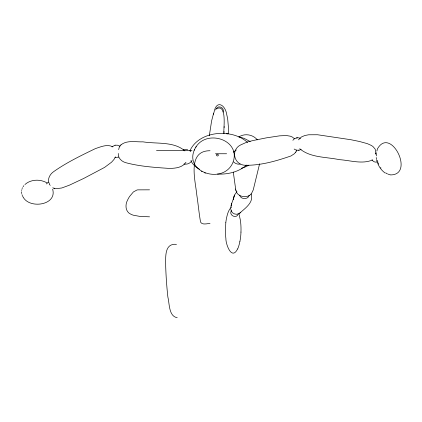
<?xml version="1.0" encoding="UTF-8"?>
<svg xmlns="http://www.w3.org/2000/svg" width="422" height="422" viewBox="0 0 422 422"><rect width="100%" height="100%" fill="white"/><g stroke="black" fill="none" stroke-linecap="round" stroke-linejoin="round"><path stroke-width="0.63" d="M21.564 191.767L21.728 193.577M223.971 133.711C222.985 131.289 227.875 102.651 216.233 108.881M224.013 132.434L224.035 131.548M224.14 127.47L224.161 126.621M118.271 153.455C117.733 157.97 121.773 161.679 125.883 162.713C140.125 166.516 154.964 167.439 169.612 168.441L169.95 168.415C175.679 168.283 182.552 167.55 185.986 162.254M240.978 232.089L240.846 234.453A62.187 61.892 -18 0 1 240.361 238.921L239.949 241.337M376.64 152.648L376.593 155.903M230.771 208.088L231.662 203.589L233.667 198.055M225.802 222.747L225.39 230.797A65.98 65.668 -18 0 0 225.886 238.504C225.696 244.127 231.694 260.907 237.607 248.922M298.459 139.846L301.45 136.971L304.742 135.546L308.577 134.782L317.529 134.75L350.904 139.729L359.37 141.46L367.325 143.644L371.339 145.437L372.948 146.529L375.021 148.934L375.538 150.227L375.533 154.23M209.328 135.705L211.612 120.866L213.696 112.959M375.627 153.619L375.68 153.27M21.664 190.486L21.744 190.048M118.661 149.646L119.173 147.521L120.101 145.87M259.599 163.799L253.237 189.937L251.259 194.014L249.36 195.523L247.26 196.367L244.802 196.694L242.191 196.425L239.833 195.565L237.961 194.194L236.805 192.701L235.935 190.464M376.867 151.113L377.031 150.38M213.558 114.293L213.738 113.434M213.959 112.632C216.307 99.059 225.527 104.788 226.841 115.085A57.075 52.133 16.1 0 1 227.743 119.637L228.407 127.207A68.248 62.34 16.1 0 1 228.228 133.626M234.004 196.673L233.276 199.432L234.437 195.143L236.964 191.625M234.046 196.541L234.437 195.143M230.955 206.105L231.267 205.002M231.335 204.76L231.662 203.589M223.064 112.104C224.915 107.979 218.48 104.73 216.254 108.607M215.711 109.963L215.916 109.251M377.126 150.026L377.453 148.987M21.939 189.251L22.166 188.576M296.819 150.09L296.471 150.918M196.193 146.561C180.558 171.216 222.705 185.928 232.838 162.713C241.695 140.093 206.822 128.689 195.792 147.252M249.275 195.365C247.878 199.812 240.841 199.627 239.569 195.159M377.579 148.655C390.777 126.02 415.201 175.088 390.508 174.908M189.842 150.923C198.92 130.577 232.142 128.14 247.608 142.515M22.419 187.975L22.556 187.679M238.256 214.091C236.431 219.25 228.302 215.13 231.456 210.578M115.475 156.842L113.977 159.479L111.529 162.217L104.593 167.397L83.683 178.453L69.255 185.232L61.781 187.98L55.778 188.739L52.734 187.827M194.125 150.227L194.458 149.657M294.377 138.685L292.319 137.044L290.352 136.206L286.512 135.546L279.622 135.837L266.356 137.857L252.942 140.558L246.965 142.098L240.524 144.999C230.523 149.984 233.93 164.707 244.918 165.26C260.627 165.603 276.231 161.035 290.948 155.971L294.319 153.761L295.817 152.047M295.722 152.205L296.55 150.786M23.136 186.672L23.869 185.659M54.422 188.191L53.916 188.945M46.531 183.971L46.99 183.28M192.047 160.46C190.486 163.224 187.067 164.759 183.976 164.01M292.873 140.304C294.519 137.957 297.858 137.118 300.443 138.295M111.914 146.856L115.127 145.184M120.972 144.867C127.006 139.93 135.81 142.124 142.963 141.845C156.799 144.102 173.627 141.164 184.91 150.923M120.059 145.917L121.019 144.809M233.25 152.221L236.32 149.963M24.935 184.519C30.975 179.113 40.639 178.923 47.391 183.132M231.24 207.339C228.365 210.082 227.432 214.176 226.556 217.905A55.572 55.308 -18 0 0 225.802 222.747M246.543 165.102C238.699 172.034 227.722 174.544 217.467 174.08M239.622 213.215C244.982 208.357 254.308 202.28 251.048 193.851M238.863 137.002C244.544 133.057 253.031 134.46 257.315 139.856M47.628 182.642L48.377 182.14M239.163 213.495L240.804 212.488M372.41 160.028C362.044 164.438 350.186 160.318 339.415 159.669C326.195 156.826 310.555 157.907 299.71 148.708M301.129 149.393C299.003 150.665 296.128 150.57 294.155 149.035M248.859 165.239L244.459 167.323L241.337 168.294M238.683 213.727C235.297 215.405 231.003 212.968 230.797 209.17M118.624 157.153L115.016 157.485M183.306 149.863L185.68 149.488L187.748 149.81M296.487 137.941L297.431 137.794M299.077 150.153L298.602 150.221M376.994 161.99C375.063 162.517 372.884 161.531 372.025 159.722M210.014 223.407C206.685 223.649 200.276 225.707 200.255 220.284C198.852 211.86 198.092 203.346 196.789 194.911C195.518 180.721 186.682 150.68 210.014 150.728M115.079 145.189L117.58 145.215L119.753 146.139M240.218 164.084C237.818 164.511 235.265 163.667 233.582 161.906M176.48 244.338C163.815 243.046 165.82 258.259 165.698 266.351C166.02 276.626 166.759 286.891 167.882 297.109C169.57 303.566 168.658 316.331 177.214 317.682M156.499 150.348L191.994 150.348M215.463 153.75L226.619 153.75M149.552 189.831L137.947 189.863A3.645 1.619 0 0 0 136.955 190.011L133.368 191.963L129.601 196.457A101.918 45.275 0 0 0 127.565 200.102C124.991 204.702 125.276 211.728 130.693 214.128A13.573 6.029 0 0 0 133.384 215.209L139.877 216.407L149.552 216.818M226.361 133.758L227.854 133.858M390.192 174.85L387.734 174.017M239.074 136.855L244.132 138.374L250.225 141.539M112.89 146.903C107.378 143.791 100.811 146.835 95.435 148.591C81.267 155.465 66.945 162.322 54.016 171.395C49.907 173.975 46.805 179.572 49.506 184.14M201.41 171.227L202.043 171.527M204.654 172.793L205.424 173.162M387.164 173.732L386.309 173.242M199.427 169.206C195.861 167.297 192.601 164.411 190.86 160.719M385.75 172.878L386.03 173.067M385.101 173.02C380.771 169.966 377.927 165.176 376.635 160.091M190.364 151.245L190.834 151.635M380.618 167.545L380.971 168.056M23.184 197.185C29.73 209.265 57.339 205.15 52.65 189.267M50.213 185.411L50.023 185.1M23.046 196.963L22.788 196.515M49.754 184.625L49.585 184.303M22.556 196.061L22.345 195.597M378.56 163.778L378.74 164.184M378.217 162.961L378.386 163.372M22.16 195.128L21.997 194.658M377.764 161.705L377.906 162.127M238.905 213.543L240.398 220.268A67.182 66.861 -18 0 1 240.962 232.084M377.373 160.439L377.495 160.861M233.303 172.123L235.682 189.314M235.608 189.003L235.998 190.765M376.213 157.506L376.529 159.447M239.886 241.326A34.731 34.562 -18 0 1 237.681 248.954M216.634 154.911A0.876 0.86 68.3 0 0 217.747 155.934A0.876 0.86 68.3 0 0 218.053 154.457A0.876 0.86 68.3 0 0 216.634 154.911"/></g></svg>
